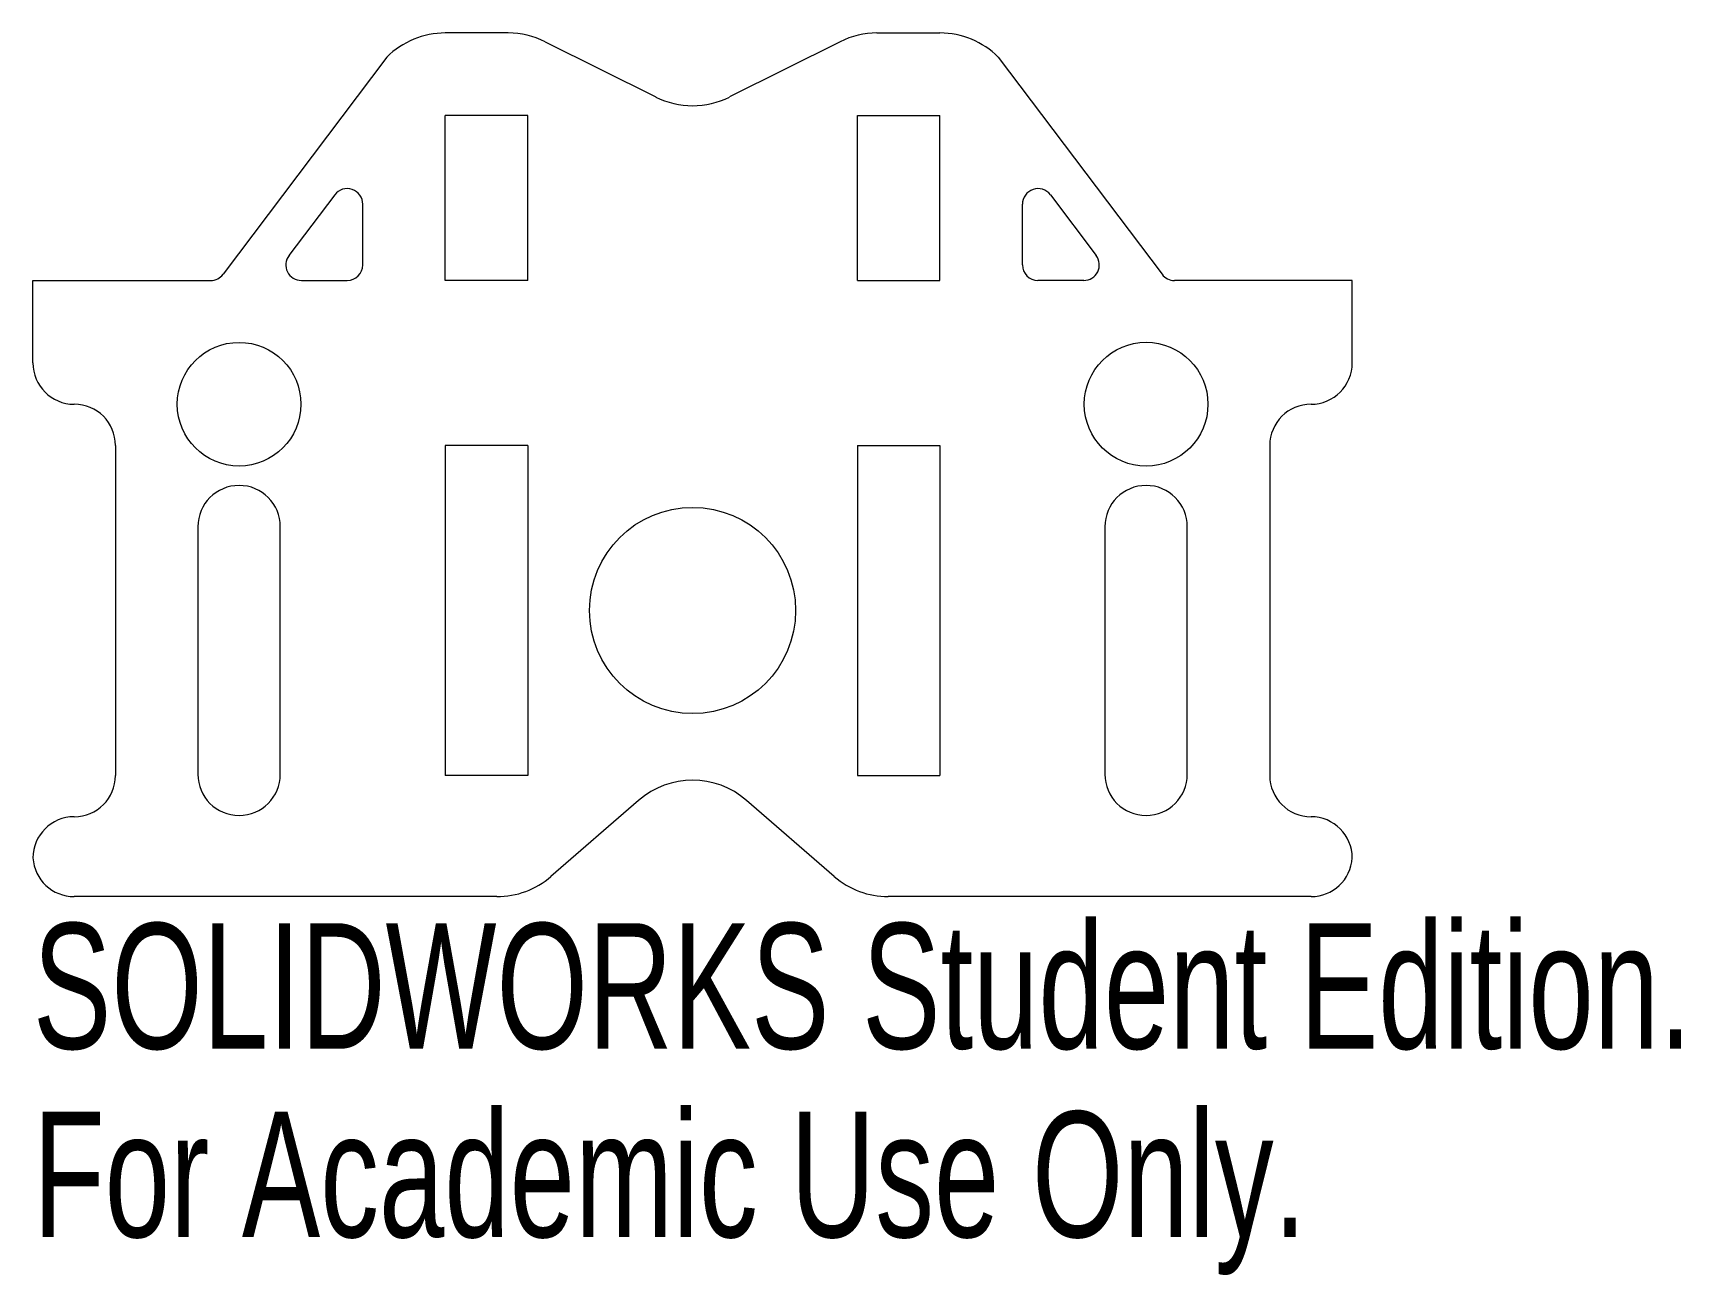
# Model space of a CAD drawing. Header units: inches. Extents: x -1 to 1.5, y -1.01 to 0.88.
import ezdxf

# ---------------------------------------------------------------- set-up
doc = ezdxf.new("R2010")
doc.units = ezdxf.units.IN
doc.header["$MEASUREMENT"] = 0
doc.styles.add('SLDTEXTSTYLE0', font='TXT', dxfattribs={"width": 0.7})

msp = doc.modelspace()

# ---------------------------------------------------------------- linework, layer by layer
at = {"color": 7, "linetype": 'Continuous', "lineweight": 15}
for p, q in [((-0.2795, 0.875), (-0.375, 0.875)), ((0.2795, 0.875), (0.375, 0.875)), ((-0.2236, 0.8618), (-0.0559, 0.778)), ((0.2236, 0.8618), (0.0559, 0.778)), ((-0.4634, 0.8384), (-0.7117, 0.5094)), ((0.4634, 0.8384), (0.7117, 0.5094)), ((-0.375, 0.5), (-0.375, 0.75)), ((-0.25, 0.75), (-0.375, 0.75)), ((-0.25, 0.5), (-0.25, 0.75)), ((0.25, 0.5), (0.25, 0.75)), ((0.25, 0.75), (0.375, 0.75)), ((0.375, 0.5), (0.375, 0.75)), ((-0.5425, 0.6298), (-0.6119, 0.5379)), ((0.5425, 0.6298), (0.6119, 0.5379)), ((-0.5, 0.5236), (-0.5, 0.6156)), ((0.5, 0.5236), (0.5, 0.6156)), ((-1, 0.5), (-0.7305, 0.5)), ((-1, 0.375), (-1, 0.5)), ((-0.593, 0.5), (-0.5236, 0.5)), ((-0.25, 0.5), (-0.375, 0.5)), ((0.25, 0.5), (0.375, 0.5)), ((0.593, 0.5), (0.5236, 0.5)), ((1, 0.5), (0.7305, 0.5)), ((1, 0.375), (1, 0.5)), ((-0.875, 0.25), (-0.875, -0.25)), ((-0.375, 0.25), (-0.375, -0.25)), ((-0.25, 0.25), (-0.375, 0.25)), ((-0.25, 0.25), (-0.25, -0.25)), ((0.25, 0.25), (0.25, -0.25)), ((0.25, 0.25), (0.375, 0.25)), ((0.375, 0.25), (0.375, -0.25)), ((0.875, 0.25), (0.875, -0.25)), ((-0.75, 0.1269), (-0.75, -0.2481)), ((-0.625, -0.2481), (-0.625, 0.1269)), ((0.625, 0.1269), (0.625, -0.2481)), ((0.75, -0.2481), (0.75, 0.1269)), ((-0.25, -0.25), (-0.375, -0.25)), ((0.25, -0.25), (0.375, -0.25)), ((-0.0819, -0.2878), (-0.2148, -0.403)), ((0.2148, -0.403), (0.0819, -0.2878)), ((-0.2967, -0.4336), (-0.9376, -0.4336)), ((0.9376, -0.4336), (0.2967, -0.4336))]:
    msp.add_line(p, q, dxfattribs=at)
for centre, radius in [((-0.6875, 0.3125), 0.0937), ((0.6875, 0.3125), 0.0938), ((0, 0), 0.1562)]:
    msp.add_circle(centre, radius, dxfattribs=at)
for centre, radius, start, end in [((-0.375, 0.75), 0.125, 90, 135), ((-0.2795, 0.75), 0.125, 63.4349, 90), ((0.2795, 0.75), 0.125, 90, 116.5651), ((0.375, 0.75), 0.125, 45, 90), ((0, 0.8898), 0.125, 243.4349, 296.5651), ((-0.5236, 0.6156), 0.0236, 0, 142.9603), ((0.5236, 0.6156), 0.0236, 37.0397, 180), ((-0.593, 0.5236), 0.0236, 142.9603, 270), ((0.593, 0.5236), 0.0236, 270, 37.0397), ((-0.7305, 0.5236), 0.0236, 270, 322.9603), ((-0.5236, 0.5236), 0.0236, 270, 0), ((0.5236, 0.5236), 0.0236, 180, 270), ((0.7305, 0.5236), 0.0236, 217.0397, 270), ((-0.9375, 0.375), 0.0625, 180, 270), ((0.9375, 0.375), 0.0625, 270, 0), ((-0.9375, 0.25), 0.0625, 0, 90), ((0.9375, 0.25), 0.0625, 90, 180), ((-0.6875, 0.1269), 0.0625, 0, 180), ((0.6875, 0.1269), 0.0625, 0, 180), ((-0.6875, -0.2481), 0.0625, 180, 0), ((0.6875, -0.2481), 0.0625, 180, 0), ((-0.9375, -0.25), 0.0625, 270, 0), ((0, -0.3823), 0.125, 49.0674, 130.9326), ((0.9375, -0.25), 0.0625, 180, 270), ((-0.9375, -0.375), 0.0625, 90, 180), ((0.9375, -0.375), 0.0625, 0, 90), ((-0.9376, -0.3711), 0.0625, 183.567, 270), ((0.9376, -0.3711), 0.0625, 270, 356.433), ((-0.2967, -0.3086), 0.125, 270, 310.9326), ((0.2967, -0.3086), 0.125, 229.0674, 270)]:
    msp.add_arc(centre, radius, start, end, dxfattribs=at)

# ---------------------------------------------------------------- texts
at = {"color": 7, "linetype": 'Continuous', "char_height": 0.1903, "attachment_point": 1, "style": 'SLDTEXTSTYLE0'}
for s, insert in [('SOLIDWORKS Student Edition.', (-1, -0.4738)), ('For Academic Use Only.', (-1, -0.7592))]:
    msp.add_mtext(s, dxfattribs=dict(at, insert=insert))

doc.saveas('drawing.dxf')
